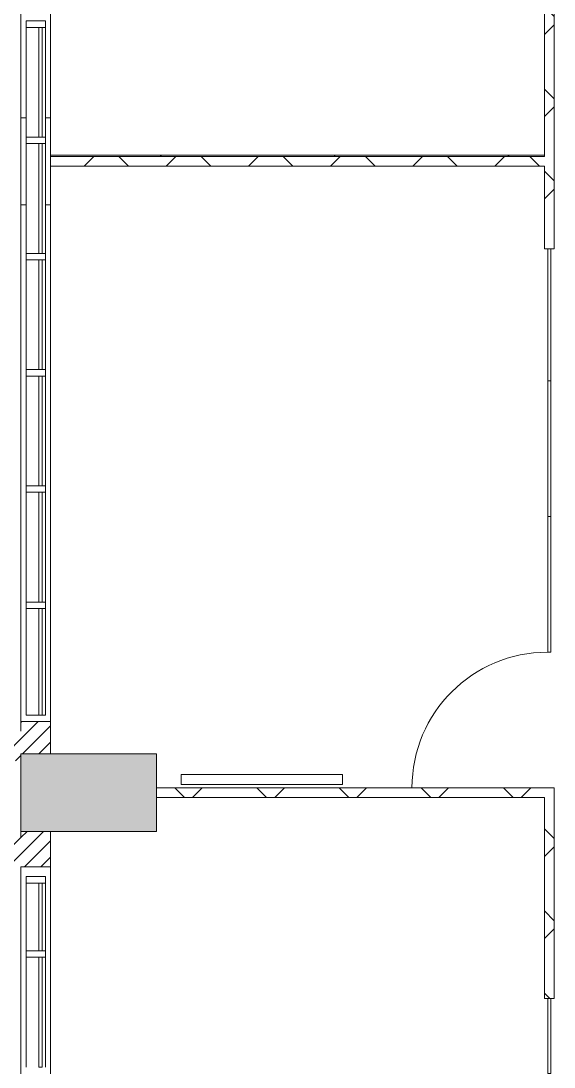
# Model space of a CAD drawing. Header units: millimetres. Extents: x -106145 to 154907, y -84585 to 152038.
# Drawn here: x 89389 to 93519, y 81630 to 89730 of the extents above; entities that cross this region are included whole.
import ezdxf

# ---------------------------------------------------------------- set-up
doc = ezdxf.new("R2010")
doc.units = ezdxf.units.MM
doc.linetypes.add('Hidden', pattern=[7.14375, 4.7625, -2.38125])
for name, color, linetype, lineweight in [('A-DETL-HDLN', 7, 'Hidden', 5), ('A-DOOR', 7, 'Continuous', 5), ('A-GLAZ-CURT', 7, 'Continuous', 5), ('A-GLAZ-CWMG', 7, 'Continuous', 5), ('A-WALL', 7, 'Continuous', 5), ('A-WALL-PATT', 7, 'Continuous', 5), ('E-ELEC-EQPM', 7, 'Continuous', 5), ('S-COLS', 7, 'Continuous', 5)]:
    doc.layers.add(name, color=color, linetype=linetype, lineweight=lineweight)
pattern_1 = [(45, (0, 0), (-318.198, 318.198), []), (135, (0, 0), (-318.198, -318.198), [])]
pattern_2 = [(45, (0, 0), (-63.63961, 63.63961), [])]
pattern_3 = [(315, (0, 0), (84.19025, 84.19025), [])]

# ---------------------------------------------------------------- blocks, each defined once
blk = doc.blocks.new('Curtain Wall Sgl Glass - Curtain Wall Sgl Glass-V12-Site Plan -MAIN')
at = {"layer": 'A-DOOR', "color": 254, "lineweight": 9, "true_color": 0xdddddd}
blk.add_line((525, -50.8), (525, -1100.8), dxfattribs=at)
at = {"layer": 'A-DOOR', "color": 254, "true_color": 0xdddddd}
blk.add_arc((525, -50.8), 1050, 180, 270, dxfattribs=at)
blk = doc.blocks.new('System Panel - Glazed-6062373-Site Plan -MAIN')
at = {"layer": 'A-GLAZ-CURT', "color": 254, "lineweight": 9, "true_color": 0xdddddd}
for p, q in [((-525, 49.5), (525, 49.5)), ((-525, 24.5), (-525, 49.5)), ((525, 24.5), (-525, 24.5)), ((525, 24.5), (525, 49.5))]:
    blk.add_line(p, q, dxfattribs=at)
blk = doc.blocks.new('System Panel - Glazed-9901660-Site Plan -MAIN')
at = {"layer": 'A-GLAZ-CURT', "color": 254, "lineweight": 9, "true_color": 0xdddddd}
for p, q in [((-511.3, 49.5), (511.3, 49.5)), ((-511.3, 24.5), (-511.3, 49.5)), ((511.3, 24.5), (-511.3, 24.5)), ((511.3, 24.5), (511.3, 49.5))]:
    blk.add_line(p, q, dxfattribs=at)
blk = doc.blocks.new('Walls 35 - Walls 1-6032283-Site Plan -MAIN')
at = {"layer": 'A-WALL-PATT', "true_color": 0xaaaaaa}
h = blk.add_hatch(dxfattribs=at)
h.set_pattern_fill('FP_12', color=253, style=0, pattern_type=2)
h.set_pattern_definition([(135, (0, 0), (-673.519, -673.519), [])])
h.paths.add_polyline_path([(89618.7, 88680.1), (93443.7, 88680.1), (93443.7, 88690.1), (89618.7, 88690.1)], flags=0)
at = {"layer": 'A-WALL', "color": 254, "lineweight": 18, "true_color": 0xdddddd}
for p, q in [((93443.7, 88690.1), (89618.7, 88690.1)), ((89618.7, 88690.1), (89618.7, 88680.1)), ((89618.7, 88680.1), (93443.7, 88680.1)), ((93443.7, 88690.1), (93443.7, 88680.1))]:
    blk.add_line(p, q, dxfattribs=at)
blk = doc.blocks.new('Elect LCD face - 55_-6905617-Site Plan -MAIN')
at = {"layer": 'E-ELEC-EQPM', "color": 254, "true_color": 0xdddddd}
for p, q in [((99367.1, 76015.1), (99367.1, 77265.1)), ((99443.3, 77265.1), (99367.1, 77265.1)), ((99443.3, 77265.1), (99443.3, 76015.1)), ((99367.1, 76015.1), (99443.3, 76015.1))]:
    blk.add_line(p, q, dxfattribs=at)
blk = doc.blocks.new('System Panel - Glazed-11785088-Site Plan -MAIN')
at = {"layer": 'A-GLAZ-CURT', "color": 254, "lineweight": 9, "true_color": 0xdddddd}
for p, q in [((-290, -24.5), (290, -24.5)), ((-290, -49.5), (-290, -24.5)), ((290, -49.5), (-290, -49.5)), ((290, -49.5), (290, -24.5))]:
    blk.add_line(p, q, dxfattribs=at)
blk = doc.blocks.new('System Panel - Glazed-15710486-Site Plan -MAIN')
at = {"layer": 'A-GLAZ-CURT', "color": 254, "lineweight": 9, "true_color": 0xdddddd}
for p, q in [((-412.5, -24.5), (412.5, -24.5)), ((-412.5, -49.5), (-412.5, -24.5)), ((412.5, -49.5), (-412.5, -49.5)), ((412.5, -49.5), (412.5, -24.5))]:
    blk.add_line(p, q, dxfattribs=at)
blk = doc.blocks.new('Rectangular Mullion - 50 x 150mm-V34-Site Plan -MAIN')
at = {"layer": 'A-GLAZ-CWMG', "color": 254, "true_color": 0xdddddd}
for p, q in [((89428.7, 85180.1), (89428.7, 84355.1)), ((89578.7, 85180.1), (89578.7, 84355.1)), ((89528.2, 84355.1), (89428.7, 84355.1)), ((89578.7, 84355.1), (89553.2, 84355.1))]:
    blk.add_line(p, q, dxfattribs=at)
blk = doc.blocks.new('System Panel - Glazed-15710439-Site Plan -MAIN')
at = {"layer": 'A-GLAZ-CURT', "color": 254, "lineweight": 9, "true_color": 0xdddddd}
for p, q in [((-425, -24.5), (425, -24.5)), ((-425, -49.5), (-425, -24.5)), ((425, -49.5), (-425, -49.5)), ((425, -49.5), (425, -24.5))]:
    blk.add_line(p, q, dxfattribs=at)
blk = doc.blocks.new('System Panel - Glazed-15711150-Site Plan -MAIN')
at = {"layer": 'A-GLAZ-CURT', "color": 254, "lineweight": 9, "true_color": 0xdddddd}
for p, q in [((-262.5, -24.5), (262.5, -24.5)), ((-262.5, -49.5), (-262.5, -24.5)), ((262.5, -49.5), (-262.5, -49.5)), ((262.5, -49.5), (262.5, -24.5))]:
    blk.add_line(p, q, dxfattribs=at)
blk = doc.blocks.new('Rectangular Mullion - 50 x 150mm-15710316-Site Plan -MAIN')
at = {"layer": 'A-GLAZ-CWMG', "color": 254, "true_color": 0xdddddd}
for p, q in [((89428.7, 114280.1), (89428.7, 113430.1)), ((89578.7, 114280.1), (89578.7, 113430.1))]:
    blk.add_line(p, q, dxfattribs=at)
blk = doc.blocks.new('Rectangular Mullion - 50 x 150mm-15711148-Site Plan -MAIN')
at = {"layer": 'A-GLAZ-CWMG', "color": 254, "true_color": 0xdddddd}
for p, q in [((89428.7, 83055.1), (89428.7, 82530.1)), ((89578.7, 83055.1), (89578.7, 82530.1))]:
    blk.add_line(p, q, dxfattribs=at)
blk = doc.blocks.new('Rectangular Mullion - 50 x 150mm-15606836-Site Plan -MAIN')
at = {"layer": 'A-GLAZ-CWMG', "color": 254, "lineweight": 18, "true_color": 0xdddddd}
for p, q in [((0, 75), (-50, 75)), ((-50, 75), (-50, -75)), ((0, 75), (0, -75)), ((-50, -75), (0, -75))]:
    blk.add_line(p, q, dxfattribs=at)
blk = doc.blocks.new('Rectangular Mullion - 50 x 150mm-15606833-Site Plan -MAIN')
at = {"layer": 'A-GLAZ-CWMG', "color": 254, "lineweight": 18, "true_color": 0xdddddd}
for p, q in [((25, 75), (-25, 75)), ((-25, 75), (-25, -75)), ((25, 75), (25, -75)), ((-25, -75), (25, -75))]:
    blk.add_line(p, q, dxfattribs=at)
blk = doc.blocks.new('MM-HOSPITAL BLOCK-C_2022_11_01_Facade reworking_rvt-1-Site Plan -MAIN')
at = {"layer": 'A-WALL-PATT', "true_color": 0xaaaaaa}
h = blk.add_hatch(dxfattribs=at)
h.set_pattern_fill('FP_11', color=253, style=0, pattern_type=2)
h.set_pattern_definition(pattern_1)
h.paths.add_polyline_path([(93518.7, 87965.1), (93518.7, 89965.1), (93443.7, 89965.1), (93443.7, 87965.1)], flags=0)
h = blk.add_hatch(dxfattribs=at)
h.set_pattern_fill('FP_11', color=253, style=0, pattern_type=2)
h.set_pattern_definition(pattern_1)
h.paths.add_polyline_path([(93443.7, 88605.1), (93443.7, 88680.1), (89618.7, 88680.1), (89618.7, 88605.1), (91174.1, 88605.1)], flags=0)
at = {"layer": 'A-WALL-PATT', "true_color": 0xd4d4d4}
h = blk.add_hatch(dxfattribs=at)
h.set_pattern_fill('FP_17', color=254, style=0, pattern_type=2)
h.set_pattern_definition(pattern_3)
h.paths.add_polyline_path([(89388.7, 84275.1), (89388.7, 84275.1), (89388.7, 84305.1), (89088.7, 84305.1), (89088.7, 84275.1)], flags=0)
at = {"layer": 'A-WALL-PATT', "true_color": 0xaaaaaa}
h = blk.add_hatch(dxfattribs=at)
h.set_pattern_fill('FP_10', color=253, style=0, pattern_type=2)
h.set_pattern_definition(pattern_2)
h.paths.add_polyline_path([(89618.7, 84230.1), (89618.7, 84305.1), (89388.7, 84305.1), (89388.7, 84230.1)], flags=0)
h = blk.add_hatch(dxfattribs=at)
h.set_pattern_fill('FP_10', color=253, style=0, pattern_type=2)
h.set_pattern_definition(pattern_2)
h.paths.add_polyline_path([(89088.7, 84000.1), (89388.7, 84000.1), (89388.7, 84055.1), (89618.7, 84055.1), (89618.7, 84230.1), (89088.7, 84230.1)], flags=0)
h = blk.add_hatch(dxfattribs=at)
h.set_pattern_fill('FP_11', color=253, style=0, pattern_type=2)
h.set_pattern_definition(pattern_1)
h.paths.add_polyline_path([(93518.7, 83717.6), (93518.7, 83792.6), (90438.7, 83792.6), (90438.7, 83717.6), (93443.7, 83717.6)], flags=0)
h = blk.add_hatch(dxfattribs=at)
h.set_pattern_fill('FP_11', color=253, style=0, pattern_type=2)
h.set_pattern_definition(pattern_1)
h.paths.add_polyline_path([(93518.7, 82160.1), (93518.7, 83717.6), (93443.7, 83717.6), (93443.7, 82160.1)], flags=0)
h = blk.add_hatch(dxfattribs=at)
h.set_pattern_fill('FP_10', color=253, style=0, pattern_type=2)
h.set_pattern_definition(pattern_2)
h.paths.add_polyline_path([(89388.7, 83180.1), (89618.7, 83180.1), (89618.7, 83455.1), (89388.7, 83455.1), (89388.7, 83410.1)], flags=0)
h = blk.add_hatch(dxfattribs=at)
h.set_pattern_fill('FP_10', color=253, style=0, pattern_type=2)
h.set_pattern_definition(pattern_2)
h.paths.add_polyline_path([(89088.7, 83180.1), (89388.7, 83180.1), (89388.7, 83410.1), (89088.7, 83410.1)], flags=0)
at = {"layer": 'A-WALL-PATT', "true_color": 0xd4d4d4}
h = blk.add_hatch(dxfattribs=at)
h.set_pattern_fill('FP_17', color=254, style=0, pattern_type=2)
h.set_pattern_definition(pattern_3)
h.paths.add_polyline_path([(89088.7, 83105.1), (89388.7, 83105.1), (89388.7, 83135.1), (89088.7, 83135.1)], flags=0)
at = {"layer": 'S-COLS', "true_color": 0xd4d4d4}
blk.add_hatch(color=254, dxfattribs=at).paths.add_polyline_path([(89388.7, 83455.1), (90438.7, 83455.1), (90438.7, 84055.1), (89388.7, 84055.1), (89388.7, 83814.4)], flags=0)
at = {"layer": 'A-WALL', "color": 254, "true_color": 0xdddddd}
for p, q in [((89618.7, 92930.1), (89618.7, 88980.1)), ((89388.7, 92855.1), (89388.7, 84305.1)), ((89388.7, 88980.1), (89388.7, 92855.1)), ((89388.7, 88980.1), (89428.7, 88980.1)), ((89388.7, 88305.1), (89388.7, 88980.1)), ((89578.7, 88980.1), (89618.7, 88980.1)), ((89618.7, 88980.1), (89618.7, 88690.1)), ((89618.7, 88605.1), (89618.7, 88305.1)), ((89388.7, 84305.1), (89388.7, 88305.1)), ((89388.7, 88305.1), (89428.7, 88305.1)), ((89578.7, 88305.1), (89618.7, 88305.1)), ((89618.7, 88305.1), (89618.7, 84305.1)), ((89388.7, 84000.1), (89388.7, 84055.1)), ((89388.7, 84055.1), (89618.7, 84055.1)), ((89388.7, 83135.1), (89388.7, 83180.1)), ((89618.7, 83180.1), (89618.7, 79730.1)), ((89388.7, 79805.1), (89388.7, 83105.1))]:
    blk.add_line(p, q, dxfattribs=at)
at = {"layer": 'A-WALL', "color": 254, "lineweight": 18, "true_color": 0xdddddd}
for p, q in [((93443.7, 89965.1), (93443.7, 88680.1)), ((93518.7, 87965.1), (93518.7, 89965.1)), ((93443.7, 88680.1), (89618.7, 88680.1)), ((89618.7, 88605.1), (89618.7, 88680.1)), ((89618.7, 88605.1), (93443.7, 88605.1)), ((93443.7, 88605.1), (93443.7, 87965.1)), ((93518.7, 87965.1), (93443.7, 87965.1)), ((89388.7, 84305.1), (89388.7, 84230.1)), ((89618.7, 84305.1), (89388.7, 84305.1)), ((89388.7, 84305.1), (89388.7, 84275.1)), ((89618.7, 84230.1), (89618.7, 84305.1)), ((89618.7, 84230.1), (89618.7, 84055.1)), ((93518.7, 83792.6), (90438.7, 83792.6)), ((90438.7, 83717.6), (90438.7, 83792.6)), ((93518.7, 83717.6), (93518.7, 83792.6)), ((90438.7, 83717.6), (93443.7, 83717.6)), ((93443.7, 83717.6), (93443.7, 82160.1)), ((93518.7, 82160.1), (93518.7, 83717.6)), ((89388.7, 83455.1), (89388.7, 83410.1)), ((89388.7, 83455.1), (89618.7, 83455.1)), ((89618.7, 83180.1), (89618.7, 83455.1)), ((89388.7, 83180.1), (89618.7, 83180.1)), ((89388.7, 83135.1), (89388.7, 83105.1)), ((93518.7, 82160.1), (93443.7, 82160.1))]:
    blk.add_line(p, q, dxfattribs=at)
at = {"layer": 'S-COLS', "color": 254, "true_color": 0xdddddd}
for p, q in [((89388.7, 84000.1), (89388.7, 84055.1)), ((89388.7, 84055.1), (89618.7, 84055.1)), ((89388.7, 83455.1), (89388.7, 84000.1)), ((89618.7, 84055.1), (90438.7, 84055.1)), ((90438.7, 83455.1), (90438.7, 84055.1)), ((90438.7, 83455.1), (89388.7, 83455.1))]:
    blk.add_line(p, q, dxfattribs=at)
at = {"color": 253, "lineweight": 5, "true_color": 0xaaaaaa, "extrusion": (0, 0, -1)}
for name, p, rotation in [('Rectangular Mullion - 50 x 150mm-15606833-Site Plan -MAIN', (-89503.7, 89705.1), 90.00000000000026), ('Rectangular Mullion - 50 x 150mm-15606833-Site Plan -MAIN', (-89503.7, 88805.1), 90.00000000000026), ('Rectangular Mullion - 50 x 150mm-15606833-Site Plan -MAIN', (-89503.7, 87905.1), 90.00000000000026), ('Rectangular Mullion - 50 x 150mm-15606833-Site Plan -MAIN', (-89503.7, 87005.1), 90.00000000000026), ('Rectangular Mullion - 50 x 150mm-15606833-Site Plan -MAIN', (-89503.7, 86105.1), 90.00000000000026), ('Rectangular Mullion - 50 x 150mm-15606833-Site Plan -MAIN', (-89503.7, 85205.1), 90.00000000000026), ('Rectangular Mullion - 50 x 150mm-15606836-Site Plan -MAIN', (-89503.7, 83105.1), 90.00000000000031), ('Rectangular Mullion - 50 x 150mm-15606833-Site Plan -MAIN', (-89503.7, 82505.1), 90.00000000000031)]:
    blk.add_blockref(name, p, dxfattribs=dict(at, rotation=rotation))
at = {"color": 253, "lineweight": 5, "true_color": 0xaaaaaa}
for name, p in [('Rectangular Mullion - 50 x 150mm-15710316-Site Plan -MAIN', (0, -24600)), ('Rectangular Mullion - 50 x 150mm-15710316-Site Plan -MAIN', (0, -25500)), ('Walls 35 - Walls 1-6032283-Site Plan -MAIN', (0, 0)), ('Rectangular Mullion - 50 x 150mm-15710316-Site Plan -MAIN', (0, -26400)), ('Rectangular Mullion - 50 x 150mm-15710316-Site Plan -MAIN', (0, -27300)), ('Rectangular Mullion - 50 x 150mm-15710316-Site Plan -MAIN', (0, -28200)), ('Rectangular Mullion - 50 x 150mm-V34-Site Plan -MAIN', (0, 0)), ('Rectangular Mullion - 50 x 150mm-15711148-Site Plan -MAIN', (0, 0)), ('Rectangular Mullion - 50 x 150mm-15710316-Site Plan -MAIN', (0, -31800))]:
    blk.add_blockref(name, p, dxfattribs=at)
for name, p, rotation in [('System Panel - Glazed-15710439-Site Plan -MAIN', (89503.7, 89255.1), 89.99999999999974), ('System Panel - Glazed-15710439-Site Plan -MAIN', (89503.7, 88355.1), 89.99999999999974), ('System Panel - Glazed-9901660-Site Plan -MAIN', (93518.7, 87453.8), 90), ('System Panel - Glazed-15710439-Site Plan -MAIN', (89503.7, 87455.1), 89.99999999999974), ('System Panel - Glazed-15710439-Site Plan -MAIN', (89503.7, 86555.1), 89.99999999999974), ('System Panel - Glazed-6062373-Site Plan -MAIN', (93518.7, 86417.6), 89.99999999999991), ('System Panel - Glazed-15710439-Site Plan -MAIN', (89503.7, 85655.1), 89.99999999999974), ('System Panel - Glazed-6062373-Site Plan -MAIN', (93518.7, 85367.6), 89.99999999999991), ('System Panel - Glazed-15710486-Site Plan -MAIN', (89503.7, 84767.6), 89.99999999999974), ('Curtain Wall Sgl Glass - Curtain Wall Sgl Glass-V12-Site Plan -MAIN', (93518.7, 84317.6), 269.9999999999999), ('Elect LCD face - 55_-6905617-Site Plan -MAIN', (14613.7, 183261.3), 269.9999999999996), ('System Panel - Glazed-15711150-Site Plan -MAIN', (89503.7, 82792.6), 89.99999999999972), ('System Panel - Glazed-15710439-Site Plan -MAIN', (89503.7, 82055.1), 89.99999999999972), ('System Panel - Glazed-11785088-Site Plan -MAIN', (93518.7, 81870.1), 270.0000000000002)]:
    blk.add_blockref(name, p, dxfattribs=dict(at, rotation=rotation))

msp = doc.modelspace()

# ---------------------------------------------------------------- linework, layer by layer
at = {"layer": 'A-DETL-HDLN', "color": 253, "true_color": 0x999999}
msp.add_line((89388.75, 85735.05), (89388.75, 129735.05), dxfattribs=at)

# ---------------------------------------------------------------- block references
at = {"lineweight": 5}
msp.add_blockref('MM-HOSPITAL BLOCK-C_2022_11_01_Facade reworking_rvt-1-Site Plan -MAIN', (0, 0), dxfattribs=at)

doc.saveas('drawing.dxf')
